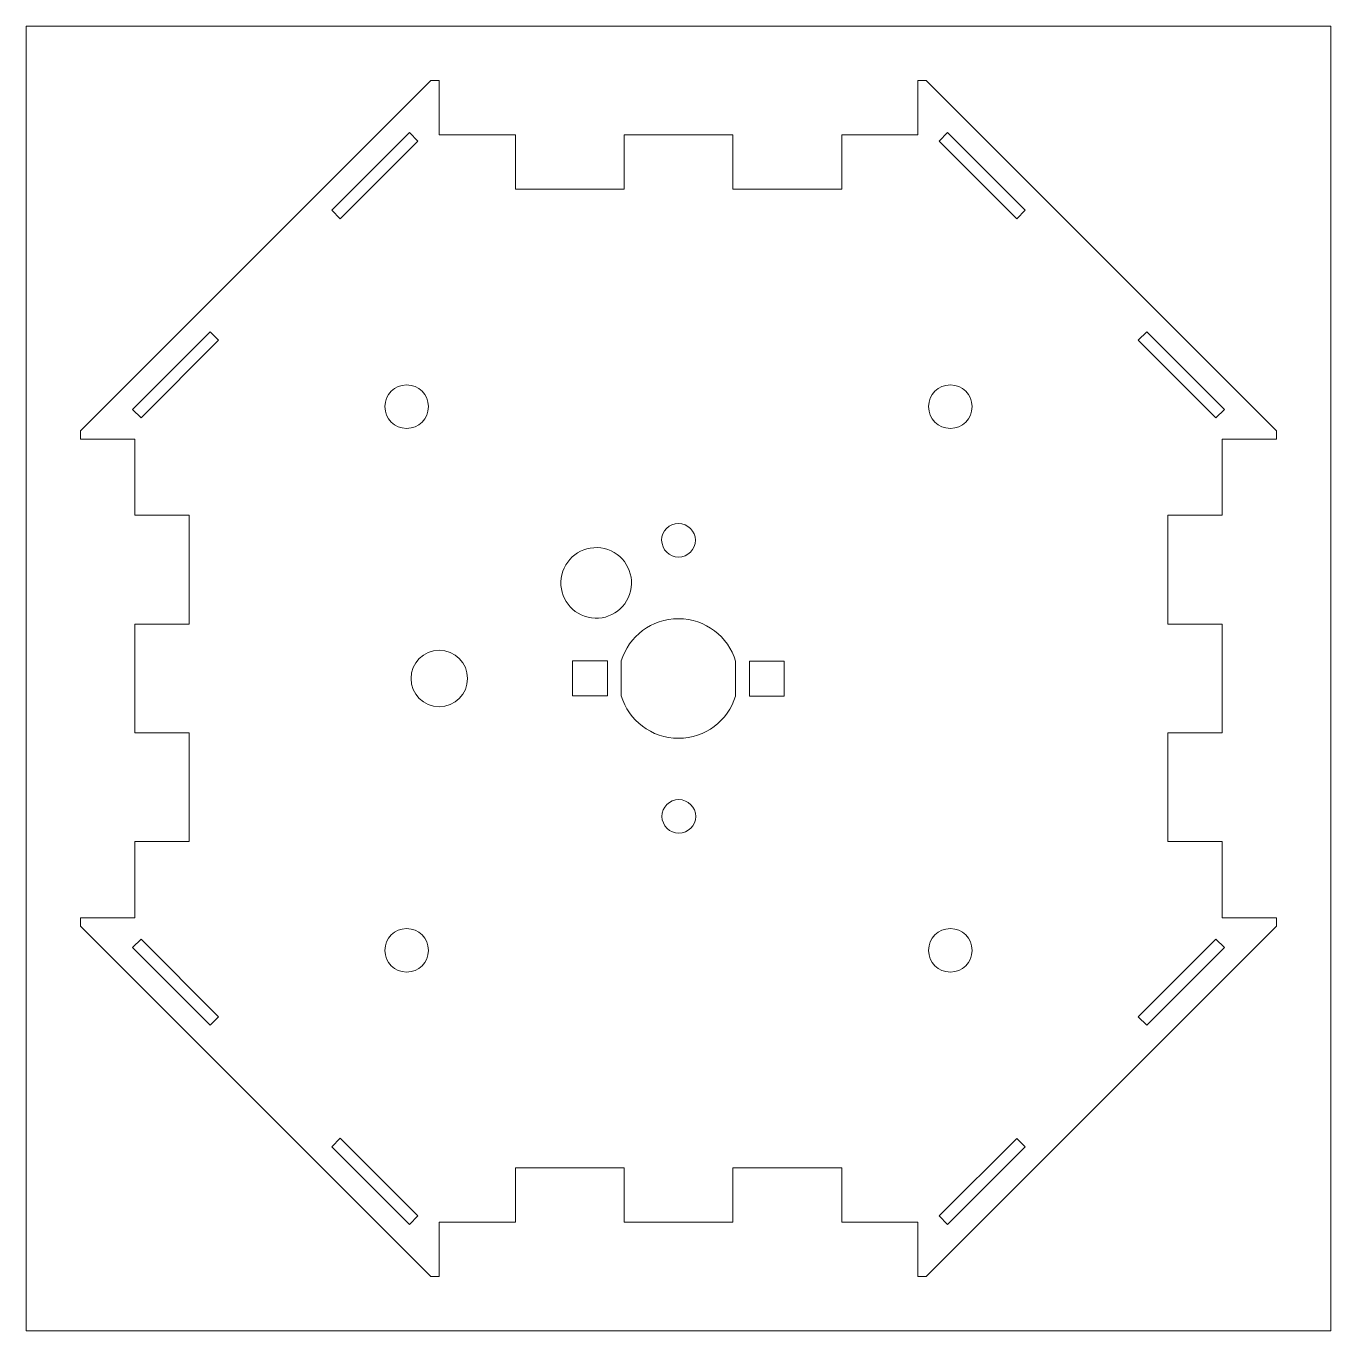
# Model space of a CAD drawing. Header units: millimetres. Extents: x 0 to 120, y 0 to 120.
import ezdxf

# ---------------------------------------------------------------- set-up
doc = ezdxf.new("R2010")
doc.units = ezdxf.units.MM
doc.header["$MEASUREMENT"] = 0
doc.layers.add('Layer 1', color=7, linetype='Continuous', lineweight=0)

# ---------------------------------------------------------------- blocks, each defined once
blk = doc.blocks.new('Block_0')
at = {"layer": 'Layer 1'}
blk.add_lwpolyline([(0, 120), (120, 120), (120, 0), (0, 0)], close=True, dxfattribs=at)
at = {"layer": 'Layer 1', "color": 250, "lineweight": 18, "true_color": 0x1d1d1b}
for points in [[(82.78, 115), (115, 82.78), (115, 82), (110, 82), (110, 75.01), (105, 75.01), (105, 65.01), (110, 65.01), (110, 55.01), (105, 55.01), (105, 45.01), (110, 45.01), (110, 38), (115, 38), (115, 37.22), (82.78, 5), (82, 5), (82, 10), (75.01, 10), (75.01, 15), (65.01, 15), (65.01, 10), (55.01, 10), (55.01, 15), (45.01, 15), (45.01, 10), (38, 10), (38, 5), (37.22, 5), (5, 37.22), (5, 38), (10, 38), (10, 45.01), (15, 45.01), (15, 55.01), (10, 55.01), (10, 65.01), (15, 65.01), (15, 75.01), (10, 75.01), (10, 82), (5, 82), (5, 82.78), (37.22, 115), (38, 115), (38, 110), (45.01, 110), (45.01, 105), (55.01, 105), (55.01, 110), (65.01, 110), (65.01, 105), (75.01, 105), (75.01, 110), (82, 110), (82, 115)], [(28.11, 103.06), (35.25, 110.2), (36.03, 109.43), (28.89, 102.28)], [(84.75, 110.2), (91.89, 103.06), (91.11, 102.28), (83.97, 109.43)], [(9.8, 84.75), (16.94, 91.89), (17.71, 91.11), (10.57, 83.97)], [(103.06, 91.89), (110.2, 84.75), (109.43, 83.97), (102.28, 91.11)], [(10.57, 36.03), (17.71, 28.89), (16.94, 28.11), (9.8, 35.25)], [(102.28, 28.89), (109.43, 36.03), (110.2, 35.25), (103.06, 28.11)], [(28.89, 17.72), (36.03, 10.57), (35.25, 9.8), (28.11, 16.94)], [(83.97, 10.57), (91.11, 17.71), (91.89, 16.94), (84.75, 9.8)]]:
    blk.add_lwpolyline(points, close=True, dxfattribs=at)
for centre, radius in [((35, 85), 2), ((85, 85), 2), ((38, 60), 2.6), ((35, 35), 2), ((85, 35), 2)]:
    blk.add_circle(centre, radius, dxfattribs=at)
blk.add_ellipse((52.43, 68.79), major_axis=(0.75, 3.16), ratio=0.999999, dxfattribs=at)
for points, knots in [([(61.55, 72.72), (61.55, 71.89), (60.86, 71.17), (60, 71.17), (59.17, 71.17), (58.45, 71.85), (58.45, 72.72), (58.45, 73.55), (59.13, 74.27), (60, 74.27), (60.86, 74.23), (61.55, 73.55), (61.55, 72.72)], [0, 0, 0, 0, 1, 1, 1, 2, 2, 2, 3, 3, 3, 4, 4, 4, 4]), ([(65.25, 58.38), (64.55, 56.12), (62.46, 54.5), (60, 54.5), (57.5, 54.5), (55.41, 56.15), (54.74, 58.41), (54.74, 58.41), (54.74, 61.62), (54.74, 61.62), (55.43, 63.88), (57.53, 65.5), (60, 65.5), (62.49, 65.5), (64.57, 63.85), (65.25, 61.59), (65.25, 61.59), (65.25, 58.38), (65.25, 58.38)], [0, 0, 0, 0, 1, 1, 1, 2, 2, 2, 3, 3, 3, 4, 4, 4, 5, 5, 5, 6, 6, 6, 6]), ([(61.58, 47.32), (61.58, 46.49), (60.9, 45.77), (60.03, 45.77), (59.2, 45.77), (58.48, 46.45), (58.48, 47.32), (58.48, 48.15), (59.17, 48.87), (60.03, 48.87), (60.9, 48.83), (61.58, 48.15), (61.58, 47.32)], [0, 0, 0, 0, 1, 1, 1, 2, 2, 2, 3, 3, 3, 4, 4, 4, 4])]:
    blk.add_open_spline(points, degree=3, knots=knots, dxfattribs=at)

msp = doc.modelspace()

# ---------------------------------------------------------------- linework, layer by layer
at = {"layer": 'Layer 1', "color": 250, "lineweight": 18, "true_color": 0x1d1d1b}
for points in [[(50.26, 61.62), (53.47, 61.62), (53.47, 58.41), (50.26, 58.41)], [(66.52, 61.59), (69.73, 61.59), (69.73, 58.38), (66.52, 58.38)]]:
    msp.add_lwpolyline(points, close=True, dxfattribs=at)

# ---------------------------------------------------------------- block references
at = {"layer": 'Layer 1'}
msp.add_blockref('Block_0', (0, 0), dxfattribs=at)

doc.saveas('drawing.dxf')
